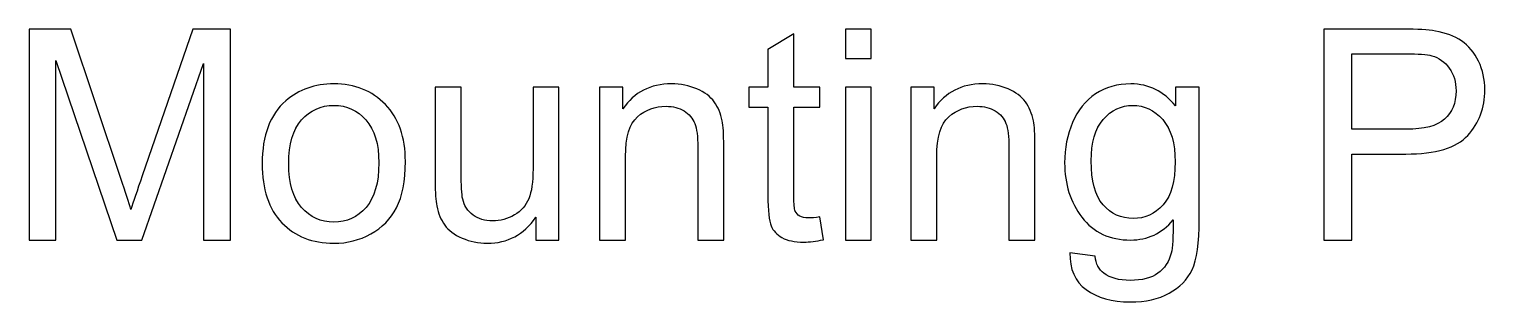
# Model space of a CAD drawing. Header units: millimetres. Extents: x -961 to -101, y 26 to 952.
# Drawn here: x -930.5 to -867.7, y 213.5 to 225.3 of the extents above; entities that cross this region are included whole.
import ezdxf

# ---------------------------------------------------------------- set-up
doc = ezdxf.new("R2010")
doc.units = ezdxf.units.MM
doc.header["$MEASUREMENT"] = 0
doc.layers.add('Layer 1', color=7, linetype='Continuous')

msp = doc.modelspace()

# ---------------------------------------------------------------- linework, layer by layer
at = {"layer": 'Layer 1', "color": 250}
for points, knots in [([(-930.4836, 216.167), (-930.4836, 216.167), (-930.4836, 225.2602), (-930.4836, 225.2602), (-930.4836, 225.2602), (-930.4836, 225.2602), (-928.6802, 225.2602), (-928.6802, 225.2602), (-928.6802, 225.2602), (-928.6802, 225.2602), (-926.5297, 218.8234), (-926.5297, 218.8234), (-926.5297, 218.8234), (-926.3307, 218.2244), (-926.1868, 217.7757), (-926.0957, 217.4772), (-926.0957, 217.4772), (-925.992, 217.8074), (-925.829, 218.2943), (-925.6089, 218.9356), (-925.6089, 218.9356), (-925.6089, 218.9356), (-923.4203, 225.2602), (-923.4203, 225.2602), (-923.4203, 225.2602), (-923.4203, 225.2602), (-921.8095, 225.2602), (-921.8095, 225.2602), (-921.8095, 225.2602), (-921.8095, 225.2602), (-921.8095, 216.167), (-921.8095, 216.167), (-921.8095, 216.167), (-921.8095, 216.167), (-922.9652, 216.167), (-922.9652, 216.167), (-922.9652, 216.167), (-922.9652, 216.167), (-922.9652, 223.7743), (-922.9652, 223.7743), (-922.9652, 223.7743), (-922.9652, 223.7743), (-925.6195, 216.167), (-925.6195, 216.167), (-925.6195, 216.167), (-925.6195, 216.167), (-926.7032, 216.167), (-926.7032, 216.167), (-926.7032, 216.167), (-926.7032, 216.167), (-929.3279, 223.914), (-929.3279, 223.914), (-929.3279, 223.914), (-929.3279, 223.914), (-929.3279, 216.167), (-929.3279, 216.167), (-929.3279, 216.167), (-929.3279, 216.167), (-930.4836, 216.167), (-930.4836, 216.167)], [0, 0, 0, 0, 0.0625, 0.0625, 0.0625, 0.0625, 0.125, 0.125, 0.125, 0.125, 0.1875, 0.1875, 0.1875, 0.1875, 0.25, 0.25, 0.25, 0.25, 0.3125, 0.3125, 0.3125, 0.3125, 0.375, 0.375, 0.375, 0.375, 0.4375, 0.4375, 0.4375, 0.4375, 0.5, 0.5, 0.5, 0.5, 0.5625, 0.5625, 0.5625, 0.5625, 0.625, 0.625, 0.625, 0.625, 0.6875, 0.6875, 0.6875, 0.6875, 0.75, 0.75, 0.75, 0.75, 0.8125, 0.8125, 0.8125, 0.8125, 0.875, 0.875, 0.875, 0.875, 1, 1, 1, 1]), ([(-895.3004, 223.9902), (-895.3004, 223.9902), (-895.3004, 225.2602), (-895.3004, 225.2602), (-895.3004, 225.2602), (-895.3004, 225.2602), (-894.1828, 225.2602), (-894.1828, 225.2602), (-894.1828, 225.2602), (-894.1828, 225.2602), (-894.1828, 223.9902), (-894.1828, 223.9902), (-894.1828, 223.9902), (-894.1828, 223.9902), (-895.3004, 223.9902), (-895.3004, 223.9902)], [0, 0, 0, 0, 0.2, 0.2, 0.2, 0.2, 0.4, 0.4, 0.4, 0.4, 0.6, 0.6, 0.6, 0.6, 1, 1, 1, 1]), ([(-874.6841, 216.167), (-874.6841, 216.167), (-874.6841, 225.2602), (-874.6841, 225.2602), (-874.6841, 225.2602), (-874.6841, 225.2602), (-871.2509, 225.2602), (-871.2509, 225.2602), (-871.2509, 225.2602), (-870.6476, 225.2602), (-870.1862, 225.2306), (-869.8666, 225.1734), (-869.8666, 225.1734), (-869.4199, 225.0993), (-869.0453, 224.9575), (-868.7426, 224.7501), (-868.7426, 224.7501), (-868.4399, 224.5405), (-868.1965, 224.2484), (-868.0124, 223.8738), (-868.0124, 223.8738), (-867.8282, 223.4991), (-867.7372, 223.0864), (-867.7372, 222.6355), (-867.7372, 222.6355), (-867.7372, 221.8651), (-867.9827, 221.211), (-868.4759, 220.6776), (-868.4759, 220.6776), (-868.967, 220.1421), (-869.8581, 219.8754), (-871.145, 219.8754), (-871.145, 219.8754), (-871.145, 219.8754), (-873.4776, 219.8754), (-873.4776, 219.8754), (-873.4776, 219.8754), (-873.4776, 219.8754), (-873.4776, 216.167), (-873.4776, 216.167), (-873.4776, 216.167), (-873.4776, 216.167), (-874.6841, 216.167), (-874.6841, 216.167)], [0, 0, 0, 0, 0.0833333, 0.0833333, 0.0833333, 0.0833333, 0.1666667, 0.1666667, 0.1666667, 0.1666667, 0.25, 0.25, 0.25, 0.25, 0.3333333, 0.3333333, 0.3333333, 0.3333333, 0.4166667, 0.4166667, 0.4166667, 0.4166667, 0.5, 0.5, 0.5, 0.5, 0.5833333, 0.5833333, 0.5833333, 0.5833333, 0.6666667, 0.6666667, 0.6666667, 0.6666667, 0.75, 0.75, 0.75, 0.75, 0.8333333, 0.8333333, 0.8333333, 0.8333333, 1, 1, 1, 1]), ([(-896.4032, 217.164), (-896.4032, 217.164), (-896.2508, 216.1776), (-896.2508, 216.1776), (-896.2508, 216.1776), (-896.5641, 216.112), (-896.8456, 216.0781), (-897.0911, 216.0781), (-897.0911, 216.0781), (-897.4954, 216.0781), (-897.8087, 216.1416), (-898.033, 216.2707), (-898.033, 216.2707), (-898.2553, 216.3998), (-898.4119, 216.5671), (-898.5029, 216.7766), (-898.5029, 216.7766), (-898.5939, 216.9862), (-898.6384, 217.4264), (-898.6384, 218.0974), (-898.6384, 218.0974), (-898.6384, 218.0974), (-898.6384, 221.8947), (-898.6384, 221.8947), (-898.6384, 221.8947), (-898.6384, 221.8947), (-899.4639, 221.8947), (-899.4639, 221.8947), (-899.4639, 221.8947), (-899.4639, 221.8947), (-899.4639, 222.7583), (-899.4639, 222.7583), (-899.4639, 222.7583), (-899.4639, 222.7583), (-898.6384, 222.7583), (-898.6384, 222.7583), (-898.6384, 222.7583), (-898.6384, 222.7583), (-898.6384, 224.3881), (-898.6384, 224.3881), (-898.6384, 224.3881), (-898.6384, 224.3881), (-897.5208, 225.0591), (-897.5208, 225.0591), (-897.5208, 225.0591), (-897.5208, 225.0591), (-897.5208, 222.7583), (-897.5208, 222.7583), (-897.5208, 222.7583), (-897.5208, 222.7583), (-896.4032, 222.7583), (-896.4032, 222.7583), (-896.4032, 222.7583), (-896.4032, 222.7583), (-896.4032, 221.8947), (-896.4032, 221.8947), (-896.4032, 221.8947), (-896.4032, 221.8947), (-897.5208, 221.8947), (-897.5208, 221.8947), (-897.5208, 221.8947), (-897.5208, 221.8947), (-897.5208, 218.0339), (-897.5208, 218.0339), (-897.5208, 218.0339), (-897.5208, 217.7143), (-897.5017, 217.509), (-897.4615, 217.418), (-897.4615, 217.418), (-897.4234, 217.3269), (-897.3599, 217.255), (-897.271, 217.1999), (-897.271, 217.1999), (-897.1821, 217.147), (-897.0551, 217.1195), (-896.89, 217.1195), (-896.89, 217.1195), (-896.7673, 217.1195), (-896.6043, 217.1343), (-896.4032, 217.164)], [0, 0, 0, 0, 0.047619, 0.047619, 0.047619, 0.047619, 0.0952381, 0.0952381, 0.0952381, 0.0952381, 0.1428571, 0.1428571, 0.1428571, 0.1428571, 0.1904762, 0.1904762, 0.1904762, 0.1904762, 0.2380952, 0.2380952, 0.2380952, 0.2380952, 0.2857143, 0.2857143, 0.2857143, 0.2857143, 0.3333333, 0.3333333, 0.3333333, 0.3333333, 0.3809524, 0.3809524, 0.3809524, 0.3809524, 0.4285714, 0.4285714, 0.4285714, 0.4285714, 0.4761905, 0.4761905, 0.4761905, 0.4761905, 0.5238095, 0.5238095, 0.5238095, 0.5238095, 0.5714286, 0.5714286, 0.5714286, 0.5714286, 0.6190476, 0.6190476, 0.6190476, 0.6190476, 0.6666667, 0.6666667, 0.6666667, 0.6666667, 0.7142857, 0.7142857, 0.7142857, 0.7142857, 0.7619048, 0.7619048, 0.7619048, 0.7619048, 0.8095238, 0.8095238, 0.8095238, 0.8095238, 0.8571429, 0.8571429, 0.8571429, 0.8571429, 0.9047619, 0.9047619, 0.9047619, 0.9047619, 1, 1, 1, 1]), ([(-873.4776, 220.9422), (-873.4776, 220.9422), (-871.1281, 220.9422), (-871.1281, 220.9422), (-871.1281, 220.9422), (-870.3492, 220.9422), (-869.7988, 221.0861), (-869.4707, 221.3761), (-869.4707, 221.3761), (-869.1448, 221.6661), (-868.9818, 222.0725), (-868.9818, 222.5996), (-868.9818, 222.5996), (-868.9818, 222.9784), (-869.077, 223.3044), (-869.2697, 223.5753), (-869.2697, 223.5753), (-869.4623, 223.8463), (-869.7163, 224.0262), (-870.0295, 224.113), (-870.0295, 224.113), (-870.2327, 224.1659), (-870.6074, 224.1934), (-871.1514, 224.1934), (-871.1514, 224.1934), (-871.1514, 224.1934), (-873.4776, 224.1934), (-873.4776, 224.1934), (-873.4776, 224.1934), (-873.4776, 224.1934), (-873.4776, 220.9422), (-873.4776, 220.9422)], [0, 0, 0, 0, 0.1111111, 0.1111111, 0.1111111, 0.1111111, 0.2222222, 0.2222222, 0.2222222, 0.2222222, 0.3333333, 0.3333333, 0.3333333, 0.3333333, 0.4444444, 0.4444444, 0.4444444, 0.4444444, 0.5555556, 0.5555556, 0.5555556, 0.5555556, 0.6666667, 0.6666667, 0.6666667, 0.6666667, 0.7777778, 0.7777778, 0.7777778, 0.7777778, 1, 1, 1, 1]), ([(-920.4379, 219.4627), (-920.4379, 220.6797), (-920.0992, 221.5814), (-919.4198, 222.1678), (-919.4198, 222.1678), (-918.8546, 222.6546), (-918.1625, 222.898), (-917.3476, 222.898), (-917.3476, 222.898), (-916.4437, 222.898), (-915.7029, 222.6017), (-915.1272, 222.009), (-915.1272, 222.009), (-914.5536, 221.4185), (-914.2657, 220.5993), (-914.2657, 219.5558), (-914.2657, 219.5558), (-914.2657, 218.7091), (-914.3927, 218.0445), (-914.6467, 217.5598), (-914.6467, 217.5598), (-914.9007, 217.0751), (-915.2711, 216.6983), (-915.7579, 216.4295), (-915.7579, 216.4295), (-916.2427, 216.1606), (-916.7739, 216.0273), (-917.3476, 216.0273), (-917.3476, 216.0273), (-918.2704, 216.0273), (-919.0155, 216.3215), (-919.5849, 216.9121), (-919.5849, 216.9121), (-920.1543, 217.5026), (-920.4379, 218.3535), (-920.4379, 219.4627)], [0, 0, 0, 0, 0.1, 0.1, 0.1, 0.1, 0.2, 0.2, 0.2, 0.2, 0.3, 0.3, 0.3, 0.3, 0.4, 0.4, 0.4, 0.4, 0.5, 0.5, 0.5, 0.5, 0.6, 0.6, 0.6, 0.6, 0.7, 0.7, 0.7, 0.7, 0.8, 0.8, 0.8, 0.8, 1, 1, 1, 1]), ([(-908.6502, 216.167), (-908.6502, 216.167), (-908.6502, 217.147), (-908.6502, 217.147), (-908.6502, 217.147), (-909.1624, 216.3998), (-909.8567, 216.0273), (-910.7351, 216.0273), (-910.7351, 216.0273), (-911.1225, 216.0273), (-911.4844, 216.1014), (-911.821, 216.2496), (-911.821, 216.2496), (-912.1575, 216.3998), (-912.4073, 216.5861), (-912.5703, 216.8105), (-912.5703, 216.8105), (-912.7332, 217.037), (-912.8475, 217.3121), (-912.9132, 217.6381), (-912.9132, 217.6381), (-912.9576, 217.8582), (-912.9809, 218.2054), (-912.9809, 218.6795), (-912.9809, 218.6795), (-912.9809, 218.6795), (-912.9809, 222.7583), (-912.9809, 222.7583), (-912.9809, 222.7583), (-912.9809, 222.7583), (-911.8633, 222.7583), (-911.8633, 222.7583), (-911.8633, 222.7583), (-911.8633, 222.7583), (-911.8633, 219.1113), (-911.8633, 219.1113), (-911.8633, 219.1113), (-911.8633, 218.5292), (-911.84, 218.1355), (-911.7956, 217.9344), (-911.7956, 217.9344), (-911.7257, 217.6402), (-911.5775, 217.4116), (-911.3489, 217.2444), (-911.3489, 217.2444), (-911.1225, 217.0772), (-910.8431, 216.9925), (-910.5086, 216.9925), (-910.5086, 216.9925), (-910.1742, 216.9925), (-909.8609, 217.0772), (-909.5688, 217.2486), (-909.5688, 217.2486), (-909.2767, 217.4201), (-909.0693, 217.655), (-908.9465, 217.9492), (-908.9465, 217.9492), (-908.8259, 218.2435), (-908.7645, 218.6731), (-908.7645, 219.2341), (-908.7645, 219.2341), (-908.7645, 219.2341), (-908.7645, 222.7583), (-908.7645, 222.7583), (-908.7645, 222.7583), (-908.7645, 222.7583), (-907.6469, 222.7583), (-907.6469, 222.7583), (-907.6469, 222.7583), (-907.6469, 222.7583), (-907.6469, 216.167), (-907.6469, 216.167), (-907.6469, 216.167), (-907.6469, 216.167), (-908.6502, 216.167), (-908.6502, 216.167)], [0, 0, 0, 0, 0.05, 0.05, 0.05, 0.05, 0.1, 0.1, 0.1, 0.1, 0.15, 0.15, 0.15, 0.15, 0.2, 0.2, 0.2, 0.2, 0.25, 0.25, 0.25, 0.25, 0.3, 0.3, 0.3, 0.3, 0.35, 0.35, 0.35, 0.35, 0.4, 0.4, 0.4, 0.4, 0.45, 0.45, 0.45, 0.45, 0.5, 0.5, 0.5, 0.5, 0.55, 0.55, 0.55, 0.55, 0.6, 0.6, 0.6, 0.6, 0.65, 0.65, 0.65, 0.65, 0.7, 0.7, 0.7, 0.7, 0.75, 0.75, 0.75, 0.75, 0.8, 0.8, 0.8, 0.8, 0.85, 0.85, 0.85, 0.85, 0.9, 0.9, 0.9, 0.9, 1, 1, 1, 1]), ([(-905.8922, 216.167), (-905.8922, 216.167), (-905.8922, 222.7583), (-905.8922, 222.7583), (-905.8922, 222.7583), (-905.8922, 222.7583), (-904.8889, 222.7583), (-904.8889, 222.7583), (-904.8889, 222.7583), (-904.8889, 222.7583), (-904.8889, 221.8227), (-904.8889, 221.8227), (-904.8889, 221.8227), (-904.4063, 222.5403), (-903.7078, 222.898), (-902.7955, 222.898), (-902.7955, 222.898), (-902.3976, 222.898), (-902.0335, 222.826), (-901.7012, 222.6842), (-901.7012, 222.6842), (-901.3689, 222.5424), (-901.1191, 222.354), (-900.954, 222.1233), (-900.954, 222.1233), (-900.7889, 221.8926), (-900.6725, 221.6174), (-900.6069, 221.2999), (-900.6069, 221.2999), (-900.5667, 221.0925), (-900.5455, 220.7305), (-900.5455, 220.2141), (-900.5455, 220.2141), (-900.5455, 220.2141), (-900.5455, 216.167), (-900.5455, 216.167), (-900.5455, 216.167), (-900.5455, 216.167), (-901.6631, 216.167), (-901.6631, 216.167), (-901.6631, 216.167), (-901.6631, 216.167), (-901.6631, 220.1717), (-901.6631, 220.1717), (-901.6631, 220.1717), (-901.6631, 220.6268), (-901.7054, 220.9676), (-901.7922, 221.192), (-901.7922, 221.192), (-901.879, 221.4163), (-902.0335, 221.5963), (-902.2536, 221.7317), (-902.2536, 221.7317), (-902.4738, 221.8651), (-902.7341, 221.9328), (-903.0305, 221.9328), (-903.0305, 221.9328), (-903.5046, 221.9328), (-903.9131, 221.7825), (-904.2581, 221.4798), (-904.2581, 221.4798), (-904.6031, 221.1793), (-904.7746, 220.6057), (-904.7746, 219.7632), (-904.7746, 219.7632), (-904.7746, 219.7632), (-904.7746, 216.167), (-904.7746, 216.167), (-904.7746, 216.167), (-904.7746, 216.167), (-905.8922, 216.167), (-905.8922, 216.167)], [0, 0, 0, 0, 0.0526316, 0.0526316, 0.0526316, 0.0526316, 0.1052632, 0.1052632, 0.1052632, 0.1052632, 0.1578947, 0.1578947, 0.1578947, 0.1578947, 0.2105263, 0.2105263, 0.2105263, 0.2105263, 0.2631579, 0.2631579, 0.2631579, 0.2631579, 0.3157895, 0.3157895, 0.3157895, 0.3157895, 0.3684211, 0.3684211, 0.3684211, 0.3684211, 0.4210526, 0.4210526, 0.4210526, 0.4210526, 0.4736842, 0.4736842, 0.4736842, 0.4736842, 0.5263158, 0.5263158, 0.5263158, 0.5263158, 0.5789474, 0.5789474, 0.5789474, 0.5789474, 0.6315789, 0.6315789, 0.6315789, 0.6315789, 0.6842105, 0.6842105, 0.6842105, 0.6842105, 0.7368421, 0.7368421, 0.7368421, 0.7368421, 0.7894737, 0.7894737, 0.7894737, 0.7894737, 0.8421053, 0.8421053, 0.8421053, 0.8421053, 0.8947368, 0.8947368, 0.8947368, 0.8947368, 1, 1, 1, 1]), ([(-895.3004, 216.167), (-895.3004, 216.167), (-895.3004, 222.7583), (-895.3004, 222.7583), (-895.3004, 222.7583), (-895.3004, 222.7583), (-894.1828, 222.7583), (-894.1828, 222.7583), (-894.1828, 222.7583), (-894.1828, 222.7583), (-894.1828, 216.167), (-894.1828, 216.167), (-894.1828, 216.167), (-894.1828, 216.167), (-895.3004, 216.167), (-895.3004, 216.167)], [0, 0, 0, 0, 0.2, 0.2, 0.2, 0.2, 0.4, 0.4, 0.4, 0.4, 0.6, 0.6, 0.6, 0.6, 1, 1, 1, 1]), ([(-892.4789, 216.167), (-892.4789, 216.167), (-892.4789, 222.7583), (-892.4789, 222.7583), (-892.4789, 222.7583), (-892.4789, 222.7583), (-891.4756, 222.7583), (-891.4756, 222.7583), (-891.4756, 222.7583), (-891.4756, 222.7583), (-891.4756, 221.8227), (-891.4756, 221.8227), (-891.4756, 221.8227), (-890.993, 222.5403), (-890.2945, 222.898), (-889.3822, 222.898), (-889.3822, 222.898), (-888.9843, 222.898), (-888.6202, 222.826), (-888.2879, 222.6842), (-888.2879, 222.6842), (-887.9556, 222.5424), (-887.7058, 222.354), (-887.5407, 222.1233), (-887.5407, 222.1233), (-887.3756, 221.8926), (-887.2592, 221.6174), (-887.1936, 221.2999), (-887.1936, 221.2999), (-887.1534, 221.0925), (-887.1322, 220.7305), (-887.1322, 220.2141), (-887.1322, 220.2141), (-887.1322, 220.2141), (-887.1322, 216.167), (-887.1322, 216.167), (-887.1322, 216.167), (-887.1322, 216.167), (-888.2498, 216.167), (-888.2498, 216.167), (-888.2498, 216.167), (-888.2498, 216.167), (-888.2498, 220.1717), (-888.2498, 220.1717), (-888.2498, 220.1717), (-888.2498, 220.6268), (-888.2921, 220.9676), (-888.3789, 221.192), (-888.3789, 221.192), (-888.4657, 221.4163), (-888.6202, 221.5963), (-888.8403, 221.7317), (-888.8403, 221.7317), (-889.0605, 221.8651), (-889.3208, 221.9328), (-889.6172, 221.9328), (-889.6172, 221.9328), (-890.0913, 221.9328), (-890.4998, 221.7825), (-890.8448, 221.4798), (-890.8448, 221.4798), (-891.1898, 221.1793), (-891.3613, 220.6057), (-891.3613, 219.7632), (-891.3613, 219.7632), (-891.3613, 219.7632), (-891.3613, 216.167), (-891.3613, 216.167), (-891.3613, 216.167), (-891.3613, 216.167), (-892.4789, 216.167), (-892.4789, 216.167)], [0, 0, 0, 0, 0.0526316, 0.0526316, 0.0526316, 0.0526316, 0.1052632, 0.1052632, 0.1052632, 0.1052632, 0.1578947, 0.1578947, 0.1578947, 0.1578947, 0.2105263, 0.2105263, 0.2105263, 0.2105263, 0.2631579, 0.2631579, 0.2631579, 0.2631579, 0.3157895, 0.3157895, 0.3157895, 0.3157895, 0.3684211, 0.3684211, 0.3684211, 0.3684211, 0.4210526, 0.4210526, 0.4210526, 0.4210526, 0.4736842, 0.4736842, 0.4736842, 0.4736842, 0.5263158, 0.5263158, 0.5263158, 0.5263158, 0.5789474, 0.5789474, 0.5789474, 0.5789474, 0.6315789, 0.6315789, 0.6315789, 0.6315789, 0.6842105, 0.6842105, 0.6842105, 0.6842105, 0.7368421, 0.7368421, 0.7368421, 0.7368421, 0.7894737, 0.7894737, 0.7894737, 0.7894737, 0.8421053, 0.8421053, 0.8421053, 0.8421053, 0.8947368, 0.8947368, 0.8947368, 0.8947368, 1, 1, 1, 1]), ([(-885.6209, 215.6209), (-885.6209, 215.6209), (-884.5414, 215.4685), (-884.5414, 215.4685), (-884.5414, 215.4685), (-884.497, 215.1341), (-884.37, 214.8906), (-884.1625, 214.7361), (-884.1625, 214.7361), (-883.8852, 214.5308), (-883.5064, 214.4271), (-883.0259, 214.4271), (-883.0259, 214.4271), (-882.5094, 214.4271), (-882.1094, 214.5308), (-881.8278, 214.7361), (-881.8278, 214.7361), (-881.5463, 214.9414), (-881.3558, 215.2314), (-881.2563, 215.6018), (-881.2563, 215.6018), (-881.1992, 215.8283), (-881.1717, 216.3046), (-881.1759, 217.0306), (-881.1759, 217.0306), (-881.6649, 216.4549), (-882.2723, 216.167), (-883.0005, 216.167), (-883.0005, 216.167), (-883.9064, 216.167), (-884.6091, 216.493), (-885.1044, 217.147), (-885.1044, 217.147), (-885.6019, 217.799), (-885.8495, 218.5821), (-885.8495, 219.4944), (-885.8495, 219.4944), (-885.8495, 220.1231), (-885.7352, 220.703), (-885.5087, 221.2343), (-885.5087, 221.2343), (-885.2822, 221.7656), (-884.952, 222.1741), (-884.5202, 222.4641), (-884.5202, 222.4641), (-884.0884, 222.7541), (-883.5804, 222.898), (-882.9962, 222.898), (-882.9962, 222.898), (-882.2194, 222.898), (-881.5781, 222.5805), (-881.0743, 221.9455), (-881.0743, 221.9455), (-881.0743, 221.9455), (-881.0743, 222.7583), (-881.0743, 222.7583), (-881.0743, 222.7583), (-881.0743, 222.7583), (-880.0456, 222.7583), (-880.0456, 222.7583), (-880.0456, 222.7583), (-880.0456, 222.7583), (-880.0456, 217.0666), (-880.0456, 217.0666), (-880.0456, 217.0666), (-880.0456, 216.04), (-880.1493, 215.314), (-880.3589, 214.8864), (-880.3589, 214.8864), (-880.5663, 214.4588), (-880.8986, 214.1202), (-881.3495, 213.8725), (-881.3495, 213.8725), (-881.8024, 213.6249), (-882.3591, 213.5), (-883.0195, 213.5), (-883.0195, 213.5), (-883.8048, 213.5), (-884.4377, 213.6757), (-884.9203, 214.0292), (-884.9203, 214.0292), (-885.405, 214.3805), (-885.6378, 214.9118), (-885.6209, 215.6209)], [0, 0, 0, 0, 0.0454545, 0.0454545, 0.0454545, 0.0454545, 0.0909091, 0.0909091, 0.0909091, 0.0909091, 0.1363636, 0.1363636, 0.1363636, 0.1363636, 0.1818182, 0.1818182, 0.1818182, 0.1818182, 0.2272727, 0.2272727, 0.2272727, 0.2272727, 0.2727273, 0.2727273, 0.2727273, 0.2727273, 0.3181818, 0.3181818, 0.3181818, 0.3181818, 0.3636364, 0.3636364, 0.3636364, 0.3636364, 0.4090909, 0.4090909, 0.4090909, 0.4090909, 0.4545455, 0.4545455, 0.4545455, 0.4545455, 0.5, 0.5, 0.5, 0.5, 0.5454545, 0.5454545, 0.5454545, 0.5454545, 0.5909091, 0.5909091, 0.5909091, 0.5909091, 0.6363636, 0.6363636, 0.6363636, 0.6363636, 0.6818182, 0.6818182, 0.6818182, 0.6818182, 0.7272727, 0.7272727, 0.7272727, 0.7272727, 0.7727273, 0.7727273, 0.7727273, 0.7727273, 0.8181818, 0.8181818, 0.8181818, 0.8181818, 0.8636364, 0.8636364, 0.8636364, 0.8636364, 0.9090909, 0.9090909, 0.9090909, 0.9090909, 1, 1, 1, 1]), ([(-919.2949, 219.4605), (-919.2949, 218.6181), (-919.1107, 217.9873), (-918.7424, 217.5704), (-918.7424, 217.5704), (-918.372, 217.1513), (-917.9085, 216.9417), (-917.3476, 216.9417), (-917.3476, 216.9417), (-916.793, 216.9417), (-916.3316, 217.1513), (-915.9611, 217.5725), (-915.9611, 217.5725), (-915.5928, 217.9937), (-915.4087, 218.635), (-915.4087, 219.4965), (-915.4087, 219.4965), (-915.4087, 220.3093), (-915.595, 220.9253), (-915.9654, 221.3423), (-915.9654, 221.3423), (-916.3358, 221.7614), (-916.7972, 221.9709), (-917.3476, 221.9709), (-917.3476, 221.9709), (-917.9085, 221.9709), (-918.372, 221.7635), (-918.7424, 221.3465), (-918.7424, 221.3465), (-919.1107, 220.9295), (-919.2949, 220.3009), (-919.2949, 219.4605)], [0, 0, 0, 0, 0.1111111, 0.1111111, 0.1111111, 0.1111111, 0.2222222, 0.2222222, 0.2222222, 0.2222222, 0.3333333, 0.3333333, 0.3333333, 0.3333333, 0.4444444, 0.4444444, 0.4444444, 0.4444444, 0.5555556, 0.5555556, 0.5555556, 0.5555556, 0.6666667, 0.6666667, 0.6666667, 0.6666667, 0.7777778, 0.7777778, 0.7777778, 0.7777778, 1, 1, 1, 1]), ([(-884.7065, 219.5748), (-884.7065, 218.7134), (-884.5351, 218.0847), (-884.1922, 217.6889), (-884.1922, 217.6889), (-883.8471, 217.2931), (-883.4175, 217.0941), (-882.901, 217.0941), (-882.901, 217.0941), (-882.3866, 217.0941), (-881.957, 217.291), (-881.6077, 217.6847), (-881.6077, 217.6847), (-881.2606, 218.0784), (-881.087, 218.6964), (-881.087, 219.5389), (-881.087, 219.5389), (-881.087, 220.3432), (-881.2669, 220.9507), (-881.6246, 221.3592), (-881.6246, 221.3592), (-881.9824, 221.7677), (-882.4142, 221.9709), (-882.9179, 221.9709), (-882.9179, 221.9709), (-883.4153, 221.9709), (-883.8366, 221.7698), (-884.1858, 221.3677), (-884.1858, 221.3677), (-884.5329, 220.9655), (-884.7065, 220.3686), (-884.7065, 219.5748)], [0, 0, 0, 0, 0.1111111, 0.1111111, 0.1111111, 0.1111111, 0.2222222, 0.2222222, 0.2222222, 0.2222222, 0.3333333, 0.3333333, 0.3333333, 0.3333333, 0.4444444, 0.4444444, 0.4444444, 0.4444444, 0.5555556, 0.5555556, 0.5555556, 0.5555556, 0.6666667, 0.6666667, 0.6666667, 0.6666667, 0.7777778, 0.7777778, 0.7777778, 0.7777778, 1, 1, 1, 1])]:
    msp.add_open_spline(points, degree=3, knots=knots, dxfattribs=at)
at = {"layer": 'Layer 1', "color": 250, "lineweight": 9}
for points, knots in [([(-930.4836, 216.167), (-930.4836, 216.167), (-930.4836, 225.2602), (-930.4836, 225.2602), (-930.4836, 225.2602), (-930.4836, 225.2602), (-928.6802, 225.2602), (-928.6802, 225.2602), (-928.6802, 225.2602), (-928.6802, 225.2602), (-926.5297, 218.8234), (-926.5297, 218.8234), (-926.5297, 218.8234), (-926.3307, 218.2244), (-926.1868, 217.7757), (-926.0957, 217.4772), (-926.0957, 217.4772), (-925.992, 217.8074), (-925.829, 218.2943), (-925.6089, 218.9356), (-925.6089, 218.9356), (-925.6089, 218.9356), (-923.4203, 225.2602), (-923.4203, 225.2602), (-923.4203, 225.2602), (-923.4203, 225.2602), (-921.8095, 225.2602), (-921.8095, 225.2602), (-921.8095, 225.2602), (-921.8095, 225.2602), (-921.8095, 216.167), (-921.8095, 216.167), (-921.8095, 216.167), (-921.8095, 216.167), (-922.9652, 216.167), (-922.9652, 216.167), (-922.9652, 216.167), (-922.9652, 216.167), (-922.9652, 223.7743), (-922.9652, 223.7743), (-922.9652, 223.7743), (-922.9652, 223.7743), (-925.6195, 216.167), (-925.6195, 216.167), (-925.6195, 216.167), (-925.6195, 216.167), (-926.7032, 216.167), (-926.7032, 216.167), (-926.7032, 216.167), (-926.7032, 216.167), (-929.3279, 223.914), (-929.3279, 223.914), (-929.3279, 223.914), (-929.3279, 223.914), (-929.3279, 216.167), (-929.3279, 216.167), (-929.3279, 216.167), (-929.3279, 216.167), (-930.4836, 216.167), (-930.4836, 216.167)], [0, 0, 0, 0, 0.0625, 0.0625, 0.0625, 0.0625, 0.125, 0.125, 0.125, 0.125, 0.1875, 0.1875, 0.1875, 0.1875, 0.25, 0.25, 0.25, 0.25, 0.3125, 0.3125, 0.3125, 0.3125, 0.375, 0.375, 0.375, 0.375, 0.4375, 0.4375, 0.4375, 0.4375, 0.5, 0.5, 0.5, 0.5, 0.5625, 0.5625, 0.5625, 0.5625, 0.625, 0.625, 0.625, 0.625, 0.6875, 0.6875, 0.6875, 0.6875, 0.75, 0.75, 0.75, 0.75, 0.8125, 0.8125, 0.8125, 0.8125, 0.875, 0.875, 0.875, 0.875, 1, 1, 1, 1]), ([(-895.3004, 223.9902), (-895.3004, 223.9902), (-895.3004, 225.2602), (-895.3004, 225.2602), (-895.3004, 225.2602), (-895.3004, 225.2602), (-894.1828, 225.2602), (-894.1828, 225.2602), (-894.1828, 225.2602), (-894.1828, 225.2602), (-894.1828, 223.9902), (-894.1828, 223.9902), (-894.1828, 223.9902), (-894.1828, 223.9902), (-895.3004, 223.9902), (-895.3004, 223.9902)], [0, 0, 0, 0, 0.2, 0.2, 0.2, 0.2, 0.4, 0.4, 0.4, 0.4, 0.6, 0.6, 0.6, 0.6, 1, 1, 1, 1]), ([(-874.6841, 216.167), (-874.6841, 216.167), (-874.6841, 225.2602), (-874.6841, 225.2602), (-874.6841, 225.2602), (-874.6841, 225.2602), (-871.2509, 225.2602), (-871.2509, 225.2602), (-871.2509, 225.2602), (-870.6476, 225.2602), (-870.1862, 225.2306), (-869.8666, 225.1734), (-869.8666, 225.1734), (-869.4199, 225.0993), (-869.0453, 224.9575), (-868.7426, 224.7501), (-868.7426, 224.7501), (-868.4399, 224.5405), (-868.1965, 224.2484), (-868.0124, 223.8738), (-868.0124, 223.8738), (-867.8282, 223.4991), (-867.7372, 223.0864), (-867.7372, 222.6355), (-867.7372, 222.6355), (-867.7372, 221.8651), (-867.9827, 221.211), (-868.4759, 220.6776), (-868.4759, 220.6776), (-868.967, 220.1421), (-869.8581, 219.8754), (-871.145, 219.8754), (-871.145, 219.8754), (-871.145, 219.8754), (-873.4776, 219.8754), (-873.4776, 219.8754), (-873.4776, 219.8754), (-873.4776, 219.8754), (-873.4776, 216.167), (-873.4776, 216.167), (-873.4776, 216.167), (-873.4776, 216.167), (-874.6841, 216.167), (-874.6841, 216.167)], [0, 0, 0, 0, 0.0833333, 0.0833333, 0.0833333, 0.0833333, 0.1666667, 0.1666667, 0.1666667, 0.1666667, 0.25, 0.25, 0.25, 0.25, 0.3333333, 0.3333333, 0.3333333, 0.3333333, 0.4166667, 0.4166667, 0.4166667, 0.4166667, 0.5, 0.5, 0.5, 0.5, 0.5833333, 0.5833333, 0.5833333, 0.5833333, 0.6666667, 0.6666667, 0.6666667, 0.6666667, 0.75, 0.75, 0.75, 0.75, 0.8333333, 0.8333333, 0.8333333, 0.8333333, 1, 1, 1, 1]), ([(-896.4032, 217.164), (-896.4032, 217.164), (-896.2508, 216.1776), (-896.2508, 216.1776), (-896.2508, 216.1776), (-896.5641, 216.112), (-896.8456, 216.0781), (-897.0911, 216.0781), (-897.0911, 216.0781), (-897.4954, 216.0781), (-897.8087, 216.1416), (-898.033, 216.2707), (-898.033, 216.2707), (-898.2553, 216.3998), (-898.4119, 216.5671), (-898.5029, 216.7766), (-898.5029, 216.7766), (-898.5939, 216.9862), (-898.6384, 217.4264), (-898.6384, 218.0974), (-898.6384, 218.0974), (-898.6384, 218.0974), (-898.6384, 221.8947), (-898.6384, 221.8947), (-898.6384, 221.8947), (-898.6384, 221.8947), (-899.4639, 221.8947), (-899.4639, 221.8947), (-899.4639, 221.8947), (-899.4639, 221.8947), (-899.4639, 222.7583), (-899.4639, 222.7583), (-899.4639, 222.7583), (-899.4639, 222.7583), (-898.6384, 222.7583), (-898.6384, 222.7583), (-898.6384, 222.7583), (-898.6384, 222.7583), (-898.6384, 224.3881), (-898.6384, 224.3881), (-898.6384, 224.3881), (-898.6384, 224.3881), (-897.5208, 225.0591), (-897.5208, 225.0591), (-897.5208, 225.0591), (-897.5208, 225.0591), (-897.5208, 222.7583), (-897.5208, 222.7583), (-897.5208, 222.7583), (-897.5208, 222.7583), (-896.4032, 222.7583), (-896.4032, 222.7583), (-896.4032, 222.7583), (-896.4032, 222.7583), (-896.4032, 221.8947), (-896.4032, 221.8947), (-896.4032, 221.8947), (-896.4032, 221.8947), (-897.5208, 221.8947), (-897.5208, 221.8947), (-897.5208, 221.8947), (-897.5208, 221.8947), (-897.5208, 218.0339), (-897.5208, 218.0339), (-897.5208, 218.0339), (-897.5208, 217.7143), (-897.5017, 217.509), (-897.4615, 217.418), (-897.4615, 217.418), (-897.4234, 217.3269), (-897.3599, 217.255), (-897.271, 217.1999), (-897.271, 217.1999), (-897.1821, 217.147), (-897.0551, 217.1195), (-896.89, 217.1195), (-896.89, 217.1195), (-896.7673, 217.1195), (-896.6043, 217.1343), (-896.4032, 217.164)], [0, 0, 0, 0, 0.047619, 0.047619, 0.047619, 0.047619, 0.0952381, 0.0952381, 0.0952381, 0.0952381, 0.1428571, 0.1428571, 0.1428571, 0.1428571, 0.1904762, 0.1904762, 0.1904762, 0.1904762, 0.2380952, 0.2380952, 0.2380952, 0.2380952, 0.2857143, 0.2857143, 0.2857143, 0.2857143, 0.3333333, 0.3333333, 0.3333333, 0.3333333, 0.3809524, 0.3809524, 0.3809524, 0.3809524, 0.4285714, 0.4285714, 0.4285714, 0.4285714, 0.4761905, 0.4761905, 0.4761905, 0.4761905, 0.5238095, 0.5238095, 0.5238095, 0.5238095, 0.5714286, 0.5714286, 0.5714286, 0.5714286, 0.6190476, 0.6190476, 0.6190476, 0.6190476, 0.6666667, 0.6666667, 0.6666667, 0.6666667, 0.7142857, 0.7142857, 0.7142857, 0.7142857, 0.7619048, 0.7619048, 0.7619048, 0.7619048, 0.8095238, 0.8095238, 0.8095238, 0.8095238, 0.8571429, 0.8571429, 0.8571429, 0.8571429, 0.9047619, 0.9047619, 0.9047619, 0.9047619, 1, 1, 1, 1]), ([(-873.4776, 220.9422), (-873.4776, 220.9422), (-871.1281, 220.9422), (-871.1281, 220.9422), (-871.1281, 220.9422), (-870.3492, 220.9422), (-869.7988, 221.0861), (-869.4707, 221.3761), (-869.4707, 221.3761), (-869.1448, 221.6661), (-868.9818, 222.0725), (-868.9818, 222.5996), (-868.9818, 222.5996), (-868.9818, 222.9784), (-869.077, 223.3044), (-869.2697, 223.5753), (-869.2697, 223.5753), (-869.4623, 223.8463), (-869.7163, 224.0262), (-870.0295, 224.113), (-870.0295, 224.113), (-870.2327, 224.1659), (-870.6074, 224.1934), (-871.1514, 224.1934), (-871.1514, 224.1934), (-871.1514, 224.1934), (-873.4776, 224.1934), (-873.4776, 224.1934), (-873.4776, 224.1934), (-873.4776, 224.1934), (-873.4776, 220.9422), (-873.4776, 220.9422)], [0, 0, 0, 0, 0.1111111, 0.1111111, 0.1111111, 0.1111111, 0.2222222, 0.2222222, 0.2222222, 0.2222222, 0.3333333, 0.3333333, 0.3333333, 0.3333333, 0.4444444, 0.4444444, 0.4444444, 0.4444444, 0.5555556, 0.5555556, 0.5555556, 0.5555556, 0.6666667, 0.6666667, 0.6666667, 0.6666667, 0.7777778, 0.7777778, 0.7777778, 0.7777778, 1, 1, 1, 1]), ([(-920.4379, 219.4627), (-920.4379, 220.6797), (-920.0992, 221.5814), (-919.4198, 222.1678), (-919.4198, 222.1678), (-918.8546, 222.6546), (-918.1625, 222.898), (-917.3476, 222.898), (-917.3476, 222.898), (-916.4437, 222.898), (-915.7029, 222.6017), (-915.1272, 222.009), (-915.1272, 222.009), (-914.5536, 221.4185), (-914.2657, 220.5993), (-914.2657, 219.5558), (-914.2657, 219.5558), (-914.2657, 218.7091), (-914.3927, 218.0445), (-914.6467, 217.5598), (-914.6467, 217.5598), (-914.9007, 217.0751), (-915.2711, 216.6983), (-915.7579, 216.4295), (-915.7579, 216.4295), (-916.2427, 216.1606), (-916.7739, 216.0273), (-917.3476, 216.0273), (-917.3476, 216.0273), (-918.2704, 216.0273), (-919.0155, 216.3215), (-919.5849, 216.9121), (-919.5849, 216.9121), (-920.1543, 217.5026), (-920.4379, 218.3535), (-920.4379, 219.4627)], [0, 0, 0, 0, 0.1, 0.1, 0.1, 0.1, 0.2, 0.2, 0.2, 0.2, 0.3, 0.3, 0.3, 0.3, 0.4, 0.4, 0.4, 0.4, 0.5, 0.5, 0.5, 0.5, 0.6, 0.6, 0.6, 0.6, 0.7, 0.7, 0.7, 0.7, 0.8, 0.8, 0.8, 0.8, 1, 1, 1, 1]), ([(-908.6502, 216.167), (-908.6502, 216.167), (-908.6502, 217.147), (-908.6502, 217.147), (-908.6502, 217.147), (-909.1624, 216.3998), (-909.8567, 216.0273), (-910.7351, 216.0273), (-910.7351, 216.0273), (-911.1225, 216.0273), (-911.4844, 216.1014), (-911.821, 216.2496), (-911.821, 216.2496), (-912.1575, 216.3998), (-912.4073, 216.5861), (-912.5703, 216.8105), (-912.5703, 216.8105), (-912.7332, 217.037), (-912.8475, 217.3121), (-912.9132, 217.6381), (-912.9132, 217.6381), (-912.9576, 217.8582), (-912.9809, 218.2054), (-912.9809, 218.6795), (-912.9809, 218.6795), (-912.9809, 218.6795), (-912.9809, 222.7583), (-912.9809, 222.7583), (-912.9809, 222.7583), (-912.9809, 222.7583), (-911.8633, 222.7583), (-911.8633, 222.7583), (-911.8633, 222.7583), (-911.8633, 222.7583), (-911.8633, 219.1113), (-911.8633, 219.1113), (-911.8633, 219.1113), (-911.8633, 218.5292), (-911.84, 218.1355), (-911.7956, 217.9344), (-911.7956, 217.9344), (-911.7257, 217.6402), (-911.5775, 217.4116), (-911.3489, 217.2444), (-911.3489, 217.2444), (-911.1225, 217.0772), (-910.8431, 216.9925), (-910.5086, 216.9925), (-910.5086, 216.9925), (-910.1742, 216.9925), (-909.8609, 217.0772), (-909.5688, 217.2486), (-909.5688, 217.2486), (-909.2767, 217.4201), (-909.0693, 217.655), (-908.9465, 217.9492), (-908.9465, 217.9492), (-908.8259, 218.2435), (-908.7645, 218.6731), (-908.7645, 219.2341), (-908.7645, 219.2341), (-908.7645, 219.2341), (-908.7645, 222.7583), (-908.7645, 222.7583), (-908.7645, 222.7583), (-908.7645, 222.7583), (-907.6469, 222.7583), (-907.6469, 222.7583), (-907.6469, 222.7583), (-907.6469, 222.7583), (-907.6469, 216.167), (-907.6469, 216.167), (-907.6469, 216.167), (-907.6469, 216.167), (-908.6502, 216.167), (-908.6502, 216.167)], [0, 0, 0, 0, 0.05, 0.05, 0.05, 0.05, 0.1, 0.1, 0.1, 0.1, 0.15, 0.15, 0.15, 0.15, 0.2, 0.2, 0.2, 0.2, 0.25, 0.25, 0.25, 0.25, 0.3, 0.3, 0.3, 0.3, 0.35, 0.35, 0.35, 0.35, 0.4, 0.4, 0.4, 0.4, 0.45, 0.45, 0.45, 0.45, 0.5, 0.5, 0.5, 0.5, 0.55, 0.55, 0.55, 0.55, 0.6, 0.6, 0.6, 0.6, 0.65, 0.65, 0.65, 0.65, 0.7, 0.7, 0.7, 0.7, 0.75, 0.75, 0.75, 0.75, 0.8, 0.8, 0.8, 0.8, 0.85, 0.85, 0.85, 0.85, 0.9, 0.9, 0.9, 0.9, 1, 1, 1, 1]), ([(-905.8922, 216.167), (-905.8922, 216.167), (-905.8922, 222.7583), (-905.8922, 222.7583), (-905.8922, 222.7583), (-905.8922, 222.7583), (-904.8889, 222.7583), (-904.8889, 222.7583), (-904.8889, 222.7583), (-904.8889, 222.7583), (-904.8889, 221.8227), (-904.8889, 221.8227), (-904.8889, 221.8227), (-904.4063, 222.5403), (-903.7078, 222.898), (-902.7955, 222.898), (-902.7955, 222.898), (-902.3976, 222.898), (-902.0335, 222.826), (-901.7012, 222.6842), (-901.7012, 222.6842), (-901.3689, 222.5424), (-901.1191, 222.354), (-900.954, 222.1233), (-900.954, 222.1233), (-900.7889, 221.8926), (-900.6725, 221.6174), (-900.6069, 221.2999), (-900.6069, 221.2999), (-900.5667, 221.0925), (-900.5455, 220.7305), (-900.5455, 220.2141), (-900.5455, 220.2141), (-900.5455, 220.2141), (-900.5455, 216.167), (-900.5455, 216.167), (-900.5455, 216.167), (-900.5455, 216.167), (-901.6631, 216.167), (-901.6631, 216.167), (-901.6631, 216.167), (-901.6631, 216.167), (-901.6631, 220.1717), (-901.6631, 220.1717), (-901.6631, 220.1717), (-901.6631, 220.6268), (-901.7054, 220.9676), (-901.7922, 221.192), (-901.7922, 221.192), (-901.879, 221.4163), (-902.0335, 221.5963), (-902.2536, 221.7317), (-902.2536, 221.7317), (-902.4738, 221.8651), (-902.7341, 221.9328), (-903.0305, 221.9328), (-903.0305, 221.9328), (-903.5046, 221.9328), (-903.9131, 221.7825), (-904.2581, 221.4798), (-904.2581, 221.4798), (-904.6031, 221.1793), (-904.7746, 220.6057), (-904.7746, 219.7632), (-904.7746, 219.7632), (-904.7746, 219.7632), (-904.7746, 216.167), (-904.7746, 216.167), (-904.7746, 216.167), (-904.7746, 216.167), (-905.8922, 216.167), (-905.8922, 216.167)], [0, 0, 0, 0, 0.0526316, 0.0526316, 0.0526316, 0.0526316, 0.1052632, 0.1052632, 0.1052632, 0.1052632, 0.1578947, 0.1578947, 0.1578947, 0.1578947, 0.2105263, 0.2105263, 0.2105263, 0.2105263, 0.2631579, 0.2631579, 0.2631579, 0.2631579, 0.3157895, 0.3157895, 0.3157895, 0.3157895, 0.3684211, 0.3684211, 0.3684211, 0.3684211, 0.4210526, 0.4210526, 0.4210526, 0.4210526, 0.4736842, 0.4736842, 0.4736842, 0.4736842, 0.5263158, 0.5263158, 0.5263158, 0.5263158, 0.5789474, 0.5789474, 0.5789474, 0.5789474, 0.6315789, 0.6315789, 0.6315789, 0.6315789, 0.6842105, 0.6842105, 0.6842105, 0.6842105, 0.7368421, 0.7368421, 0.7368421, 0.7368421, 0.7894737, 0.7894737, 0.7894737, 0.7894737, 0.8421053, 0.8421053, 0.8421053, 0.8421053, 0.8947368, 0.8947368, 0.8947368, 0.8947368, 1, 1, 1, 1]), ([(-895.3004, 216.167), (-895.3004, 216.167), (-895.3004, 222.7583), (-895.3004, 222.7583), (-895.3004, 222.7583), (-895.3004, 222.7583), (-894.1828, 222.7583), (-894.1828, 222.7583), (-894.1828, 222.7583), (-894.1828, 222.7583), (-894.1828, 216.167), (-894.1828, 216.167), (-894.1828, 216.167), (-894.1828, 216.167), (-895.3004, 216.167), (-895.3004, 216.167)], [0, 0, 0, 0, 0.2, 0.2, 0.2, 0.2, 0.4, 0.4, 0.4, 0.4, 0.6, 0.6, 0.6, 0.6, 1, 1, 1, 1]), ([(-892.4789, 216.167), (-892.4789, 216.167), (-892.4789, 222.7583), (-892.4789, 222.7583), (-892.4789, 222.7583), (-892.4789, 222.7583), (-891.4756, 222.7583), (-891.4756, 222.7583), (-891.4756, 222.7583), (-891.4756, 222.7583), (-891.4756, 221.8227), (-891.4756, 221.8227), (-891.4756, 221.8227), (-890.993, 222.5403), (-890.2945, 222.898), (-889.3822, 222.898), (-889.3822, 222.898), (-888.9843, 222.898), (-888.6202, 222.826), (-888.2879, 222.6842), (-888.2879, 222.6842), (-887.9556, 222.5424), (-887.7058, 222.354), (-887.5407, 222.1233), (-887.5407, 222.1233), (-887.3756, 221.8926), (-887.2592, 221.6174), (-887.1936, 221.2999), (-887.1936, 221.2999), (-887.1534, 221.0925), (-887.1322, 220.7305), (-887.1322, 220.2141), (-887.1322, 220.2141), (-887.1322, 220.2141), (-887.1322, 216.167), (-887.1322, 216.167), (-887.1322, 216.167), (-887.1322, 216.167), (-888.2498, 216.167), (-888.2498, 216.167), (-888.2498, 216.167), (-888.2498, 216.167), (-888.2498, 220.1717), (-888.2498, 220.1717), (-888.2498, 220.1717), (-888.2498, 220.6268), (-888.2921, 220.9676), (-888.3789, 221.192), (-888.3789, 221.192), (-888.4657, 221.4163), (-888.6202, 221.5963), (-888.8403, 221.7317), (-888.8403, 221.7317), (-889.0605, 221.8651), (-889.3208, 221.9328), (-889.6172, 221.9328), (-889.6172, 221.9328), (-890.0913, 221.9328), (-890.4998, 221.7825), (-890.8448, 221.4798), (-890.8448, 221.4798), (-891.1898, 221.1793), (-891.3613, 220.6057), (-891.3613, 219.7632), (-891.3613, 219.7632), (-891.3613, 219.7632), (-891.3613, 216.167), (-891.3613, 216.167), (-891.3613, 216.167), (-891.3613, 216.167), (-892.4789, 216.167), (-892.4789, 216.167)], [0, 0, 0, 0, 0.0526316, 0.0526316, 0.0526316, 0.0526316, 0.1052632, 0.1052632, 0.1052632, 0.1052632, 0.1578947, 0.1578947, 0.1578947, 0.1578947, 0.2105263, 0.2105263, 0.2105263, 0.2105263, 0.2631579, 0.2631579, 0.2631579, 0.2631579, 0.3157895, 0.3157895, 0.3157895, 0.3157895, 0.3684211, 0.3684211, 0.3684211, 0.3684211, 0.4210526, 0.4210526, 0.4210526, 0.4210526, 0.4736842, 0.4736842, 0.4736842, 0.4736842, 0.5263158, 0.5263158, 0.5263158, 0.5263158, 0.5789474, 0.5789474, 0.5789474, 0.5789474, 0.6315789, 0.6315789, 0.6315789, 0.6315789, 0.6842105, 0.6842105, 0.6842105, 0.6842105, 0.7368421, 0.7368421, 0.7368421, 0.7368421, 0.7894737, 0.7894737, 0.7894737, 0.7894737, 0.8421053, 0.8421053, 0.8421053, 0.8421053, 0.8947368, 0.8947368, 0.8947368, 0.8947368, 1, 1, 1, 1]), ([(-885.6209, 215.6209), (-885.6209, 215.6209), (-884.5414, 215.4685), (-884.5414, 215.4685), (-884.5414, 215.4685), (-884.497, 215.1341), (-884.37, 214.8906), (-884.1625, 214.7361), (-884.1625, 214.7361), (-883.8852, 214.5308), (-883.5064, 214.4271), (-883.0259, 214.4271), (-883.0259, 214.4271), (-882.5094, 214.4271), (-882.1094, 214.5308), (-881.8278, 214.7361), (-881.8278, 214.7361), (-881.5463, 214.9414), (-881.3558, 215.2314), (-881.2563, 215.6018), (-881.2563, 215.6018), (-881.1992, 215.8283), (-881.1717, 216.3046), (-881.1759, 217.0306), (-881.1759, 217.0306), (-881.6649, 216.4549), (-882.2723, 216.167), (-883.0005, 216.167), (-883.0005, 216.167), (-883.9064, 216.167), (-884.6091, 216.493), (-885.1044, 217.147), (-885.1044, 217.147), (-885.6019, 217.799), (-885.8495, 218.5821), (-885.8495, 219.4944), (-885.8495, 219.4944), (-885.8495, 220.1231), (-885.7352, 220.703), (-885.5087, 221.2343), (-885.5087, 221.2343), (-885.2822, 221.7656), (-884.952, 222.1741), (-884.5202, 222.4641), (-884.5202, 222.4641), (-884.0884, 222.7541), (-883.5804, 222.898), (-882.9962, 222.898), (-882.9962, 222.898), (-882.2194, 222.898), (-881.5781, 222.5805), (-881.0743, 221.9455), (-881.0743, 221.9455), (-881.0743, 221.9455), (-881.0743, 222.7583), (-881.0743, 222.7583), (-881.0743, 222.7583), (-881.0743, 222.7583), (-880.0456, 222.7583), (-880.0456, 222.7583), (-880.0456, 222.7583), (-880.0456, 222.7583), (-880.0456, 217.0666), (-880.0456, 217.0666), (-880.0456, 217.0666), (-880.0456, 216.04), (-880.1493, 215.314), (-880.3589, 214.8864), (-880.3589, 214.8864), (-880.5663, 214.4588), (-880.8986, 214.1202), (-881.3495, 213.8725), (-881.3495, 213.8725), (-881.8024, 213.6249), (-882.3591, 213.5), (-883.0195, 213.5), (-883.0195, 213.5), (-883.8048, 213.5), (-884.4377, 213.6757), (-884.9203, 214.0292), (-884.9203, 214.0292), (-885.405, 214.3805), (-885.6378, 214.9118), (-885.6209, 215.6209)], [0, 0, 0, 0, 0.0454545, 0.0454545, 0.0454545, 0.0454545, 0.0909091, 0.0909091, 0.0909091, 0.0909091, 0.1363636, 0.1363636, 0.1363636, 0.1363636, 0.1818182, 0.1818182, 0.1818182, 0.1818182, 0.2272727, 0.2272727, 0.2272727, 0.2272727, 0.2727273, 0.2727273, 0.2727273, 0.2727273, 0.3181818, 0.3181818, 0.3181818, 0.3181818, 0.3636364, 0.3636364, 0.3636364, 0.3636364, 0.4090909, 0.4090909, 0.4090909, 0.4090909, 0.4545455, 0.4545455, 0.4545455, 0.4545455, 0.5, 0.5, 0.5, 0.5, 0.5454545, 0.5454545, 0.5454545, 0.5454545, 0.5909091, 0.5909091, 0.5909091, 0.5909091, 0.6363636, 0.6363636, 0.6363636, 0.6363636, 0.6818182, 0.6818182, 0.6818182, 0.6818182, 0.7272727, 0.7272727, 0.7272727, 0.7272727, 0.7727273, 0.7727273, 0.7727273, 0.7727273, 0.8181818, 0.8181818, 0.8181818, 0.8181818, 0.8636364, 0.8636364, 0.8636364, 0.8636364, 0.9090909, 0.9090909, 0.9090909, 0.9090909, 1, 1, 1, 1]), ([(-919.2949, 219.4605), (-919.2949, 218.6181), (-919.1107, 217.9873), (-918.7424, 217.5704), (-918.7424, 217.5704), (-918.372, 217.1513), (-917.9085, 216.9417), (-917.3476, 216.9417), (-917.3476, 216.9417), (-916.793, 216.9417), (-916.3316, 217.1513), (-915.9611, 217.5725), (-915.9611, 217.5725), (-915.5928, 217.9937), (-915.4087, 218.635), (-915.4087, 219.4965), (-915.4087, 219.4965), (-915.4087, 220.3093), (-915.595, 220.9253), (-915.9654, 221.3423), (-915.9654, 221.3423), (-916.3358, 221.7614), (-916.7972, 221.9709), (-917.3476, 221.9709), (-917.3476, 221.9709), (-917.9085, 221.9709), (-918.372, 221.7635), (-918.7424, 221.3465), (-918.7424, 221.3465), (-919.1107, 220.9295), (-919.2949, 220.3009), (-919.2949, 219.4605)], [0, 0, 0, 0, 0.1111111, 0.1111111, 0.1111111, 0.1111111, 0.2222222, 0.2222222, 0.2222222, 0.2222222, 0.3333333, 0.3333333, 0.3333333, 0.3333333, 0.4444444, 0.4444444, 0.4444444, 0.4444444, 0.5555556, 0.5555556, 0.5555556, 0.5555556, 0.6666667, 0.6666667, 0.6666667, 0.6666667, 0.7777778, 0.7777778, 0.7777778, 0.7777778, 1, 1, 1, 1]), ([(-884.7065, 219.5748), (-884.7065, 218.7134), (-884.5351, 218.0847), (-884.1922, 217.6889), (-884.1922, 217.6889), (-883.8471, 217.2931), (-883.4175, 217.0941), (-882.901, 217.0941), (-882.901, 217.0941), (-882.3866, 217.0941), (-881.957, 217.291), (-881.6077, 217.6847), (-881.6077, 217.6847), (-881.2606, 218.0784), (-881.087, 218.6964), (-881.087, 219.5389), (-881.087, 219.5389), (-881.087, 220.3432), (-881.2669, 220.9507), (-881.6246, 221.3592), (-881.6246, 221.3592), (-881.9824, 221.7677), (-882.4142, 221.9709), (-882.9179, 221.9709), (-882.9179, 221.9709), (-883.4153, 221.9709), (-883.8366, 221.7698), (-884.1858, 221.3677), (-884.1858, 221.3677), (-884.5329, 220.9655), (-884.7065, 220.3686), (-884.7065, 219.5748)], [0, 0, 0, 0, 0.1111111, 0.1111111, 0.1111111, 0.1111111, 0.2222222, 0.2222222, 0.2222222, 0.2222222, 0.3333333, 0.3333333, 0.3333333, 0.3333333, 0.4444444, 0.4444444, 0.4444444, 0.4444444, 0.5555556, 0.5555556, 0.5555556, 0.5555556, 0.6666667, 0.6666667, 0.6666667, 0.6666667, 0.7777778, 0.7777778, 0.7777778, 0.7777778, 1, 1, 1, 1])]:
    msp.add_open_spline(points, degree=3, knots=knots, dxfattribs=at)

doc.saveas('drawing.dxf')
